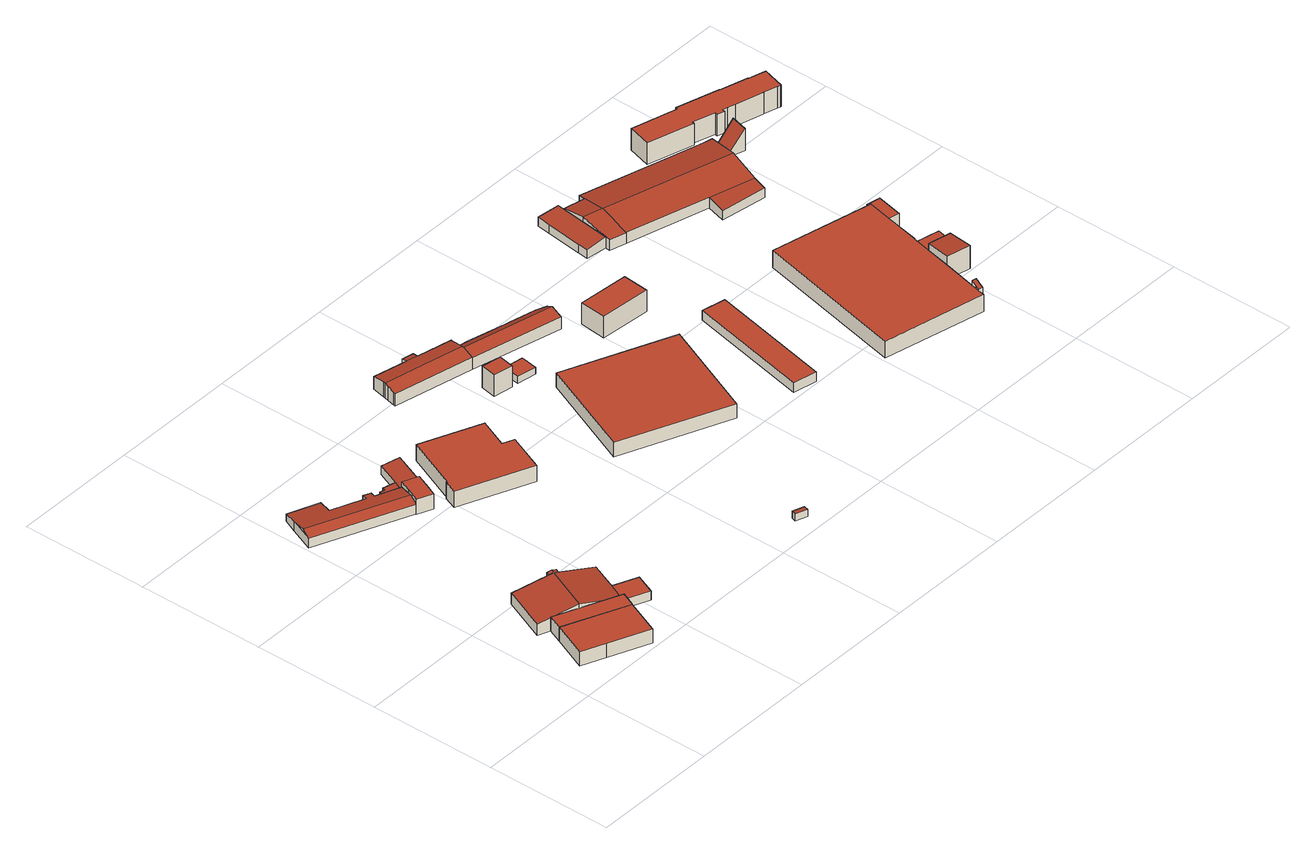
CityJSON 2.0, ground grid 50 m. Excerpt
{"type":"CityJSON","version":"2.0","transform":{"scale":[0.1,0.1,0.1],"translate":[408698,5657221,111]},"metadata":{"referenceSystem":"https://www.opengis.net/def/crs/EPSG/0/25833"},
"CityObjects":{
"building1":{"type":"Building","attributes":{"Dachtyp_tdc":"tdcPolyFlatRoof","Gemeindeschluessel":14612000,"Dachneigung":0,"QualitaetDacherkennung":86,"Geometrietyp2DReferenz":"3000","measuredHeight":5.8,"function":"31001_2000","roofType":"1000"},"geometry":[{"type":"Solid","lod":"2","boundaries":[[[[0,1,2,3]],[[1,4,5,2]],[[4,6,7,5]],[[6,8,9,7]],[[8,0,3,9]],[[8,6,4,1,0]],[[3,2,5,7,9]]]],"semantics":{"surfaces":[{"type":"WallSurface"},{"type":"RoofSurface"},{"type":"GroundSurface"}],"values":[[0,0,0,0,0,1,2]]}}]},
"building2":{"type":"Building","attributes":{"Dachtyp_tdc":"tdcPolyFlatRoof","Gemeindeschluessel":14612000,"Dachneigung":0,"QualitaetDacherkennung":78,"Geometrietyp2DReferenz":"3000","measuredHeight":5.86,"function":"31001_2000","roofType":"1000"},"geometry":[{"type":"Solid","lod":"2","boundaries":[[[[10,11,12,13]],[[11,14,15,12]],[[14,16,17,15]],[[16,18,19,17]],[[18,4,20,19]],[[4,1,21,20]],[[1,10,13,21]],[[1,4,18,16,14,11,10]],[[13,12,15,17,19,20,21]]]],"semantics":{"surfaces":[{"type":"WallSurface"},{"type":"RoofSurface"},{"type":"GroundSurface"}],"values":[[0,0,0,0,0,0,0,1,2]]}}]},
"building3":{"type":"Building","attributes":{"Gemeindeschluessel":14612000,"Geometrietyp2DReferenz":"3000","function":"31001_2000","roofType":"9999"},"children":["building3-1","building3-2","building3-3"]},
"building3-1":{"type":"BuildingPart","attributes":{"Dachtyp_tdc":"tdcGableRoof","Dachneigung":16.17,"QualitaetDacherkennung":55,"Geometrietyp2DReferenz":"3000","measuredHeight":7.7,"roofType":"3100"},"parents":["building3"],"geometry":[{"type":"MultiSurface","lod":"2","boundaries":[[[22,23,24,25]],[[23,26,27,24]],[[26,28,29,27]],[[28,30,31,29]],[[22,25,32,33]],[[22,33,34,35,23]],[[28,26,35,34,30]],[[34,33,36,37,38,30]],[[23,35,26]],[[25,24,27,29,31,39,32]]],"semantics":{"surfaces":[{"type":"WallSurface"},{"type":"RoofSurface"},{"type":"GroundSurface"}],"values":[0,0,0,0,0,1,1,0,0,2]}}]},
"building3-2":{"type":"BuildingPart","attributes":{"Dachtyp_tdc":"tdcGableRoof","Dachneigung":10.84,"QualitaetDacherkennung":75,"Geometrietyp2DReferenz":"3000","measuredHeight":7.5,"roofType":"3100"},"parents":["building3"],"geometry":[{"type":"MultiSurface","lod":"2","boundaries":[[[40,41,42,43,44]],[[45,46,47,48,49]],[[46,50,12,47]],[[50,51,52,12]],[[51,53,54,52]],[[53,22,25,54]],[[22,33,32,25]],[[30,28,29,31]],[[28,40,44,29]],[[55,36,33,22,53,51,50,46]],[[46,45,41,40,28,30,38,55]],[[44,43,48,47,12,52,54,25,32,39,31,29]]],"semantics":{"surfaces":[{"type":"WallSurface"},{"type":"RoofSurface"},{"type":"GroundSurface"}],"values":[0,0,0,0,0,0,0,0,0,1,1,2]}}]},
"building3-3":{"type":"BuildingPart","attributes":{"Dachtyp_tdc":"tdcPolyFlatRoof","Dachneigung":0,"QualitaetDacherkennung":88,"Geometrietyp2DReferenz":"3000","measuredHeight":3.55,"roofType":"1000"},"parents":["building3"],"geometry":[{"type":"MultiSurface","lod":"2","boundaries":[[[56,57,58,59]],[[57,60,17,58]],[[60,61,15,17]],[[61,49,48,15]],[[42,56,59,43]],[[42,49,61,60,57,56]],[[59,58,17,15,48,43]]],"semantics":{"surfaces":[{"type":"WallSurface"},{"type":"RoofSurface"},{"type":"GroundSurface"}],"values":[0,0,0,0,0,1,2]}}]},
"building4":{"type":"Building","attributes":{"Dachtyp_tdc":"tdcFreeFormRoof","Gemeindeschluessel":14612000,"Dachneigung":10.08,"QualitaetDacherkennung":59,"Geometrietyp2DReferenz":"3000","measuredHeight":5.3,"function":"31001_2000","roofType":"5000"},"geometry":[{"type":"Solid","lod":"2","boundaries":[[[[62,63,64,65]],[[63,66,67,64]],[[66,68,69,67]],[[68,70,71,69]],[[70,72,73,71]],[[72,74,75,73]],[[74,76,77,75]],[[76,78,79,77]],[[78,80,81,79]],[[80,82,83,81]],[[82,84,85,83]],[[84,86,87,85]],[[86,88,89,87]],[[88,62,65,89]],[[80,90,91,82]],[[62,88,86,84,91,90,78,76,74,72,70,68,66,63]],[[84,82,91]],[[80,78,90]],[[65,64,67,69,71,73,75,77,79,81,83,85,87,89]]]],"semantics":{"surfaces":[{"type":"WallSurface"},{"type":"RoofSurface"},{"type":"GroundSurface"}],"values":[[0,0,0,0,0,0,0,0,0,0,0,0,0,0,1,1,0,0,2]]}}]},
"building5":{"type":"Building","attributes":{"Gemeindeschluessel":14612000,"Geometrietyp2DReferenz":"3000","function":"31001_2000","roofType":"9999"},"children":["building5-1","building5-2","building5-3"]},
"building5-1":{"type":"BuildingPart","attributes":{"Dachtyp_tdc":"tdcPolyFlatRoof","Dachneigung":8.89,"QualitaetDacherkennung":63,"Geometrietyp2DReferenz":"3000","measuredHeight":3.62,"roofType":"2100"},"parents":["building5"],"geometry":[{"type":"MultiSurface","lod":"2","boundaries":[[[92,93,73,75]],[[93,94,95,73]],[[94,96,97,95]],[[96,98,99,97]],[[98,100,101,99]],[[102,92,75,103]],[[102,100,98,96,94,93,92]],[[75,73,95,97,99,101,103]]],"semantics":{"surfaces":[{"type":"WallSurface"},{"type":"RoofSurface"},{"type":"GroundSurface"}],"values":[0,0,0,0,0,0,1,2]}}]},
"building5-2":{"type":"BuildingPart","attributes":{"Dachtyp_tdc":"tdcPolyFlatRoof","Dachneigung":0,"QualitaetDacherkennung":74,"Geometrietyp2DReferenz":"3000","measuredHeight":6.37,"roofType":"1000"},"parents":["building5"],"geometry":[{"type":"MultiSurface","lod":"2","boundaries":[[[104,105,106]],[[104,107,108,105]],[[107,109,110,108]],[[109,111,112,110]],[[111,113,81,112]],[[113,114,79,81]],[[114,115,116,77,79]],[[115,114,113,111,109,107,104]],[[105,108,110,112,81,79,77]]],"semantics":{"surfaces":[{"type":"WallSurface"},{"type":"RoofSurface"},{"type":"GroundSurface"}],"values":[0,0,0,0,0,0,0,1,2]}}]},
"building5-3":{"type":"BuildingPart","attributes":{"Dachtyp_tdc":"tdcPolyFlatRoof","Dachneigung":8.73,"QualitaetDacherkennung":88,"Geometrietyp2DReferenz":"3000","measuredHeight":4.71,"roofType":"2100"},"parents":["building5"],"geometry":[{"type":"MultiSurface","lod":"2","boundaries":[[[116,102,103,77]],[[117,118,101,100]],[[117,119,120,118]],[[119,106,105,120]],[[106,119,117,100,102,116]],[[77,103,101,118,120,105]]],"semantics":{"surfaces":[{"type":"WallSurface"},{"type":"RoofSurface"},{"type":"GroundSurface"}],"values":[0,0,0,0,1,2]}}]},
"building6":{"type":"Building","attributes":{"Dachtyp_tdc":"tdcPolyFlatRoof","Gemeindeschluessel":14612000,"Dachneigung":0,"QualitaetDacherkennung":77,"Geometrietyp2DReferenz":"3000","measuredHeight":6.84,"function":"31001_2000","roofType":"1000"},"geometry":[{"type":"Solid","lod":"2","boundaries":[[[[121,122,123,124]],[[122,125,126,123]],[[125,127,128,126]],[[127,129,130,128]],[[129,131,132,130]],[[131,133,134,132]],[[133,135,136,134]],[[135,121,124,136]],[[135,133,131,129,127,125,122,121]],[[124,123,126,128,130,132,134,136]]]],"semantics":{"surfaces":[{"type":"WallSurface"},{"type":"RoofSurface"},{"type":"GroundSurface"}],"values":[[0,0,0,0,0,0,0,0,1,2]]}}]},
"building7":{"type":"Building","attributes":{"Dachtyp_tdc":"tdcPolyFlatRoof","Gemeindeschluessel":14612000,"Dachneigung":6.21,"QualitaetDacherkennung":46,"Geometrietyp2DReferenz":"3000","measuredHeight":3.02,"function":"31001_2000","roofType":"2100"},"geometry":[{"type":"Solid","lod":"2","boundaries":[[[[137,138,139,140]],[[138,141,142,139]],[[141,143,144,142]],[[143,137,140,144]],[[143,141,138,137]],[[140,139,142,144]]]],"semantics":{"surfaces":[{"type":"WallSurface"},{"type":"RoofSurface"},{"type":"GroundSurface"}],"values":[[0,0,0,0,1,2]]}}]},
"building8":{"type":"Building","attributes":{"Gemeindeschluessel":14612000,"Dachneigung":90,"Dachorientierung":0,"MittlereTraufHoehe":120.86,"QualitaetDacherkennung":41,"ObjektHoehe":9,"BodenHoehe":111.86,"Geometrietyp2DReferenz":"3000","AbsoluteHoehe":120.86,"Dachflaeche":47.61,"measuredHeight":9,"function":"31001_2000","roofType":"1000","storeysAboveGround":3},"geometry":[{"type":"MultiSurface","lod":"2","boundaries":[[[145,146,147,148]],[[146,149,150,147]],[[149,151,152,150]],[[151,145,148,152]],[[151,149,146,145]],[[148,147,150,152]]],"semantics":{"surfaces":[{"type":"WallSurface"},{"type":"RoofSurface"},{"type":"GroundSurface"}],"values":[0,0,0,0,1,2]}}]},
"building9":{"type":"Building","attributes":{"Dachtyp_tdc":"tdcPolyFlatRoof","Gemeindeschluessel":14612000,"Dachneigung":0,"QualitaetDacherkennung":66,"Geometrietyp2DReferenz":"3000","measuredHeight":2.9,"function":"31001_2000","roofType":"1000"},"geometry":[{"type":"Solid","lod":"2","boundaries":[[[[153,154,155,156]],[[154,157,158,155]],[[157,159,160,158]],[[159,153,156,160]],[[159,157,154,153]],[[156,155,158,160]]]],"semantics":{"surfaces":[{"type":"WallSurface"},{"type":"RoofSurface"},{"type":"GroundSurface"}],"values":[[0,0,0,0,1,2]]}}]},
"building10":{"type":"Building","attributes":{"Gemeindeschluessel":14612000,"Geometrietyp2DReferenz":"3000","function":"31001_2000","roofType":"9999"},"children":["building10-1","building10-2","building10-3"]},
"building10-1":{"type":"BuildingPart","attributes":{"Dachtyp_tdc":"tdcGableRoof","Dachneigung":11.27,"QualitaetDacherkennung":91,"Geometrietyp2DReferenz":"3000","measuredHeight":6.45,"roofType":"3100"},"parents":["building10"],"geometry":[{"type":"MultiSurface","lod":"2","boundaries":[[[161,162,163,164]],[[162,165,166,163]],[[165,167,168,166]],[[167,169,170,168]],[[169,171,172,170]],[[171,173,174,172]],[[175,176,177,178]],[[176,179,180,177]],[[179,181,182,180]],[[181,183,182]],[[184,185,186]],[[184,161,164,185]],[[187,181,179,176,175,173,171,169,167]],[[167,165,162,161,184,188,187]],[[164,163,166,168,170,172,174,178,177,180,182,189,190,185]]],"semantics":{"surfaces":[{"type":"WallSurface"},{"type":"RoofSurface"},{"type":"GroundSurface"}],"values":[0,0,0,0,0,0,0,0,0,0,0,0,1,1,2]}}]},
"building10-2":{"type":"BuildingPart","attributes":{"Dachtyp_tdc":"tdcFreeFormRoof","Dachneigung":29.23,"QualitaetDacherkennung":44,"Geometrietyp2DReferenz":"3000","measuredHeight":6.29,"roofType":"5000"},"parents":["building10"],"geometry":[{"type":"MultiSurface","lod":"2","boundaries":[[[191,192,193,194]],[[192,195,196,193]],[[195,197,198,196]],[[197,199,200,198]],[[199,201,202,200]],[[201,203,204,202]],[[203,186,185,204]],[[183,205,206,182]],[[205,191,194,206]],[[188,186,203,201]],[[201,199,197,195,192,191,205,183,207,188]],[[194,193,196,198,200,202,204,185,190,189,182,206]]],"semantics":{"surfaces":[{"type":"WallSurface"},{"type":"RoofSurface"},{"type":"GroundSurface"}],"values":[0,0,0,0,0,0,0,0,0,1,1,2]}}]},
"building10-3":{"type":"BuildingPart","attributes":{"Dachtyp_tdc":"tdcPolyFlatRoof","Dachneigung":12.67,"QualitaetDacherkennung":75,"Geometrietyp2DReferenz":"3000","measuredHeight":5.2,"roofType":"2100"},"parents":["building10"],"geometry":[{"type":"MultiSurface","lod":"2","boundaries":[[[173,208,209,174]],[[208,210,211,209]],[[210,175,178,211]],[[175,210,208,173]],[[174,209,211,178]]],"semantics":{"surfaces":[{"type":"WallSurface"},{"type":"RoofSurface"},{"type":"GroundSurface"}],"values":[0,0,0,1,2]}}]},
"building11":{"type":"Building","attributes":{"Dachtyp_tdc":"tdcPolyFlatRoof","Gemeindeschluessel":14612000,"Dachneigung":0,"QualitaetDacherkennung":2,"Geometrietyp2DReferenz":"3000","measuredHeight":6.03,"function":"31001_2000","roofType":"1000"},"geometry":[{"type":"Solid","lod":"2","boundaries":[[[[212,213,214,215]],[[213,216,217,214]],[[216,218,219,217]],[[218,212,215,219]],[[218,216,213,212]],[[215,214,217,219]]]],"semantics":{"surfaces":[{"type":"WallSurface"},{"type":"RoofSurface"},{"type":"GroundSurface"}],"values":[[0,0,0,0,1,2]]}}]},
"building12":{"type":"Building","attributes":{"Gemeindeschluessel":14612000,"Dachneigung":90,"Dachorientierung":0,"MittlereTraufHoehe":121.01,"QualitaetDacherkennung":23,"ObjektHoehe":9,"BodenHoehe":112.01,"Geometrietyp2DReferenz":"3000","AbsoluteHoehe":121.01,"Dachflaeche":209.08,"measuredHeight":9,"function":"31001_2000","roofType":"1000","storeysAboveGround":3},"geometry":[{"type":"MultiSurface","lod":"2","boundaries":[[[220,221,222,223]],[[221,224,225,222]],[[224,226,227,225]],[[226,220,223,227]],[[226,224,221,220]],[[223,222,225,227]]],"semantics":{"surfaces":[{"type":"WallSurface"},{"type":"RoofSurface"},{"type":"GroundSurface"}],"values":[0,0,0,0,1,2]}}]},
"building13":{"type":"Building","attributes":{"Gemeindeschluessel":14612000,"Dachneigung":90,"Dachorientierung":0,"MittlereTraufHoehe":116.93,"QualitaetDacherkennung":67,"ObjektHoehe":4.13,"BodenHoehe":112.8,"Geometrietyp2DReferenz":"3000","AbsoluteHoehe":116.93,"Dachflaeche":468.38,"measuredHeight":4.13,"function":"31001_2000","roofType":"1000","storeysAboveGround":1},"geometry":[{"type":"MultiSurface","lod":"2","boundaries":[[[228,229,230,231]],[[229,232,233,230]],[[232,234,235,233]],[[234,228,231,235]],[[234,232,229,228]],[[231,230,233,235]]],"semantics":{"surfaces":[{"type":"WallSurface"},{"type":"RoofSurface"},{"type":"GroundSurface"}],"values":[0,0,0,0,1,2]}}]},
"building14":{"type":"Building","attributes":{"Dachtyp_tdc":"tdcPolyFlatRoof","Gemeindeschluessel":14612000,"Dachneigung":6.87,"QualitaetDacherkennung":61,"Geometrietyp2DReferenz":"3000","measuredHeight":4.58,"function":"31001_2000","roofType":"2100"},"geometry":[{"type":"Solid","lod":"2","boundaries":[[[[236,237,238,239]],[[237,240,241,238]],[[240,242,243,241]],[[242,244,245,243]],[[244,246,247,245]],[[246,248,249,247]],[[248,250,251,249]],[[250,236,239,251]],[[250,248,246,244,242,240,237,236]],[[239,238,241,243,245,247,249,251]]]],"semantics":{"surfaces":[{"type":"WallSurface"},{"type":"RoofSurface"},{"type":"GroundSurface"}],"values":[[0,0,0,0,0,0,0,0,1,2]]}}]},
"building15":{"type":"Building","attributes":{"Gemeindeschluessel":14612000,"Geometrietyp2DReferenz":"3000","function":"31001_2000","roofType":"9999"},"children":["building15-1","building15-2","building15-3","building15-4"]},
"building15-1":{"type":"BuildingPart","attributes":{"Dachtyp_tdc":"tdcPolyFlatRoof","Dachneigung":0,"QualitaetDacherkennung":11,"Geometrietyp2DReferenz":"3000","measuredHeight":6.98,"roofType":"1000"},"parents":["building15"],"geometry":[{"type":"MultiSurface","lod":"2","boundaries":[[[252,253,254,255,256,257,258,259,260,261,262,263,264]],[[265,266,267,268,269,270,271,272,273,274,275,276,277]],[[264,263,266,265,278]],[[263,262,267,266]],[[262,261,268,267]],[[260,259,270,269]],[[259,258,271,270]],[[258,257,272,271]],[[257,256,279,273,272]],[[254,253,280,276,275,281]]],"semantics":{"surfaces":[{"type":"RoofSurface"},{"type":"GroundSurface"},{"type":"WallSurface"}],"values":[0,1,2,2,2,2,2,2,2,2]}}]},
"building15-2":{"type":"BuildingPart","attributes":{"Dachtyp_tdc":"tdcPolyFlatRoof","Dachneigung":23.76,"QualitaetDacherkennung":53,"Geometrietyp2DReferenz":"3000","measuredHeight":9.17,"roofType":"2100"},"parents":["building15"],"geometry":[{"type":"MultiSurface","lod":"2","boundaries":[[[282,283,284,285]],[[283,286,269,284]],[[286,260,269]],[[287,268,261]],[[287,282,285,268]],[[287,286,283,282]],[[285,284,269,268]]],"semantics":{"surfaces":[{"type":"WallSurface"},{"type":"RoofSurface"},{"type":"GroundSurface"}],"values":[0,0,0,0,0,1,2]}}]},
"building15-3":{"type":"BuildingPart","attributes":{"Dachtyp_tdc":"tdcPolyFlatRoof","Dachneigung":0,"QualitaetDacherkennung":80,"Geometrietyp2DReferenz":"3000","measuredHeight":5.52,"roofType":"1000"},"parents":["building15"],"geometry":[{"type":"MultiSurface","lod":"2","boundaries":[[[280,288,289,276]],[[288,290,291,289]],[[290,292,293,291]],[[292,294,266,293]],[[294,278,265,266]],[[278,294,292,290,288,280,295]],[[277,276,289,291,293,266,265]]],"semantics":{"surfaces":[{"type":"WallSurface"},{"type":"RoofSurface"},{"type":"GroundSurface"}],"values":[0,0,0,0,0,1,2]}}]},
"building15-4":{"type":"BuildingPart","attributes":{"Dachtyp_tdc":"tdcPolyFlatRoof","Dachneigung":0,"QualitaetDacherkennung":75,"Geometrietyp2DReferenz":"3000","measuredHeight":5.54,"roofType":"1000"},"parents":["building15"],"geometry":[{"type":"MultiSurface","lod":"2","boundaries":[[[296,297,298,299]],[[297,281,275,298]],[[279,300,301,273]],[[300,296,299,301]],[[300,279,302,281,297,296]],[[299,298,275,274,273,301]]],"semantics":{"surfaces":[{"type":"WallSurface"},{"type":"RoofSurface"},{"type":"GroundSurface"}],"values":[0,0,0,0,1,2]}}]},
"building16":{"type":"Building","attributes":{"Gemeindeschluessel":14612000,"Geometrietyp2DReferenz":"3000","function":"31001_2000","roofType":"9999"},"children":["building16-1","building16-2","building16-3"]},
"building16-1":{"type":"BuildingPart","attributes":{"Dachtyp_tdc":"tdcGableRoof","Dachneigung":10.2,"QualitaetDacherkennung":88,"Geometrietyp2DReferenz":"3000","measuredHeight":6.69,"roofType":"3100"},"parents":["building16"],"geometry":[{"type":"MultiSurface","lod":"2","boundaries":[[[303,304,251,239]],[[304,305,306,251]],[[305,307,249,306]],[[307,308,309,310,249]],[[311,312,313,314]],[[312,303,239,313]],[[315,308,307,305]],[[305,304,303,312,311,316,317,315]],[[239,251,306,249,310,318,314,313]]],"semantics":{"surfaces":[{"type":"WallSurface"},{"type":"RoofSurface"},{"type":"GroundSurface"}],"values":[0,0,0,0,0,0,1,1,2]}}]},
"building16-2":{"type":"BuildingPart","attributes":{"Dachtyp_tdc":"tdcGableRoof","Dachneigung":10.02,"QualitaetDacherkennung":95,"Geometrietyp2DReferenz":"3000","measuredHeight":6.69,"roofType":"3100"},"parents":["building16"],"geometry":[{"type":"MultiSurface","lod":"2","boundaries":[[[319,320,311,314,321,322]],[[309,323,324,310]],[[323,325,326,324]],[[325,327,328,326]],[[327,329,330,331,328]],[[308,315,317,332,333,327,325,323]],[[320,319,329,333,332]],[[309,308,323]],[[327,333,329]],[[331,321,314,318,310,324,326,328]]],"semantics":{"surfaces":[{"type":"WallSurface"},{"type":"RoofSurface"},{"type":"GroundSurface"}],"values":[0,0,0,0,0,1,1,0,0,2]}}]},
"building16-3":{"type":"BuildingPart","attributes":{"Dachtyp_tdc":"tdcPolyFlatRoof","Dachneigung":5.41,"QualitaetDacherkennung":87,"Geometrietyp2DReferenz":"3000","measuredHeight":4.43,"roofType":"2100"},"parents":["building16"],"geometry":[{"type":"MultiSurface","lod":"2","boundaries":[[[330,334,335,331]],[[334,336,337,335]],[[336,322,321,337]],[[322,336,334,330]],[[331,335,337,321]]],"semantics":{"surfaces":[{"type":"WallSurface"},{"type":"RoofSurface"},{"type":"GroundSurface"}],"values":[0,0,0,1,2]}}]},
"building17":{"type":"Building","attributes":{"Dachtyp_tdc":"tdcPolyFlatRoof","Gemeindeschluessel":14612000,"Dachneigung":4.44,"QualitaetDacherkennung":15,"Geometrietyp2DReferenz":"3000","measuredHeight":9.85,"function":"31001_2000","roofType":"2100"},"geometry":[{"type":"Solid","lod":"2","boundaries":[[[[338,339,340,341]],[[339,342,343,340]],[[342,344,345,343]],[[344,338,341,345]],[[344,342,339,338]],[[341,340,343,345]]]],"semantics":{"surfaces":[{"type":"WallSurface"},{"type":"RoofSurface"},{"type":"GroundSurface"}],"values":[[0,0,0,0,1,2]]}}]},
"building18":{"type":"Building","attributes":{"Dachtyp_tdc":"tdcPolyFlatRoof","Gemeindeschluessel":14612000,"Dachneigung":51.29,"QualitaetDacherkennung":56,"Geometrietyp2DReferenz":"3000","measuredHeight":9.02,"function":"31001_2000","roofType":"2100"},"geometry":[{"type":"Solid","lod":"2","boundaries":[[[[346,347,348,349]],[[347,350,351,348]],[[350,352,353,351]],[[352,346,349,353]],[[352,350,347,346]],[[349,348,351,353]]]],"semantics":{"surfaces":[{"type":"WallSurface"},{"type":"RoofSurface"},{"type":"GroundSurface"}],"values":[[0,0,0,0,1,2]]}}]},
"building19":{"type":"Building","attributes":{"Gemeindeschluessel":14612000,"Dachneigung":90,"Dachorientierung":0,"MittlereTraufHoehe":120.6,"QualitaetDacherkennung":44,"ObjektHoehe":9,"BodenHoehe":111.6,"Geometrietyp2DReferenz":"3000","AbsoluteHoehe":120.6,"Dachflaeche":518.99,"measuredHeight":9,"function":"31001_2000","roofType":"1000","storeysAboveGround":3},"geometry":[{"type":"MultiSurface","lod":"2","boundaries":[[[354,355,356,357]],[[355,358,359,356]],[[358,360,361,359]],[[360,362,363,361]],[[362,364,365,363]],[[364,366,367,365]],[[366,368,369,367]],[[368,370,371,369]],[[370,372,373,371]],[[372,374,375,373]],[[374,376,377,375]],[[376,378,379,377]],[[378,380,381,379]],[[380,382,383,381]],[[382,384,385,383]],[[384,386,387,385]],[[386,388,389,387]],[[388,390,391,389]],[[390,392,393,391]],[[392,394,395,393]],[[394,396,397,395]],[[396,354,357,397]],[[396,394,392,390,388,386,384,382,380,378,376,374,372,370,368,366,364,362,360,358,355,354]],[[357,356,359,361,363,365,367,369,371,373,375,377,379,381,383,385,387,389,391,393,395,397]]],"semantics":{"surfaces":[{"type":"WallSurface"},{"type":"RoofSurface"},{"type":"GroundSurface"}],"values":[0,0,0,0,0,0,0,0,0,0,0,0,0,0,0,0,0,0,0,0,0,0,1,2]}}]}
},
"vertices":[
[86,107,82],[145,245,82],[145,245,24],[86,107,24],[393,140,82],[393,140,24],[335,2,82],[335,2,24],[178,68,82],[178,68,24],
[145,246,82],[169,302,82],[169,302,23],[145,246,23],[418,196,82],[418,196,23],[417,195,82],[417,195,23],[394,140,82],[394,140,23],[393,140,23],[145,245,23],
[323,441,95],[329,454,95],[329,454,23],[323,441,23],[362,440,95],[362,440,23],[356,427,95],[356,427,23],[356,426,95],[356,426,23],[323,440,23],[323,440,95],[339,433,100],[345,447,100],[324,440,95],[339,433,95],[355,427,95],[339,433,23],
[483,372,68],[443,276,68],[443,276,59],[443,276,23],[483,372,23],[410,200,68],[266,260,98],[266,260,23],[410,200,23],[410,200,59],[169,302,78],[122,321,68],[122,321,23],[195,495,68],[195,495,23],[339,433,98],
[542,234,59],[509,156,59],[509,156,23],[542,234,23],[417,195,59],[418,196,59],
[162,1252,53],[289,1199,53],[289,1199,12],[162,1252,12],[298,1221,49],[298,1221,12],[326,1209,49],[326,1209,12],[317,1187,53],[317,1187,12],[348,1175,53],[348,1175,12],[365,1168,53],[365,1168,12],[411,1148,53],[411,1148,12],[392,1102,62],[392,1102,12],[372,1053,52],[372,1053,12],[4,1206,52],[4,1206,12],[43,1301,53],[43,1301,12],[66,1356,43],[66,1356,12],[185,1307,43],[185,1307,12],[387,1089,65],[18,1242,65],
[365,1168,41],[348,1175,38],[358,1199,38],[358,1199,12],[375,1192,41],[375,1192,12],[379,1203,41],[379,1203,12],[420,1185,48],[420,1185,12],[406,1150,48],[406,1150,12],
[471,1123,75],[471,1123,12],[471,1123,59],[452,1077,75],[452,1077,12],[430,1026,75],[430,1026,12],[370,1051,75],[370,1051,12],[372,1053,75],[392,1102,75],[411,1148,75],[411,1148,49],
[459,1278,48],[459,1278,12],[523,1251,59],[523,1251,12],
[475,976,84],[496,1027,84],[496,1027,16],[475,976,16],[498,1026,84],[498,1026,16],[586,1233,84],[586,1233,16],[820,1134,84],[820,1134,16],[772,1021,84],[772,1021,16],[817,1002,84],[817,1002,16],[756,857,84],[756,857,16],
[1189,67,51],[1182,47,53],[1182,47,23],[1189,67,23],[1137,63,53],[1137,63,23],[1144,82,51],[1144,82,23],
[1097,1250,99],[1021,1264,99],[1021,1264,9],[1097,1250,9],[1032,1324,99],[1032,1324,9],[1108,1311,99],[1108,1311,9],
[1209,1300,40],[1198,1234,40],[1198,1234,11],[1209,1300,11],[1122,1246,40],[1122,1246,11],[1132,1312,40],[1132,1312,11],
[769,1478,62],[771,1485,63],[771,1485,11],[769,1478,11],[777,1515,71],[777,1515,11],[781,1531,75],[781,1531,11],[782,1538,74],[782,1538,11],[794,1591,63],[794,1591,11],[927,1562,63],[927,1562,11],[971,1552,63],[1107,1522,63],[1107,1522,11],[971,1552,11],[1106,1516,64],[1106,1516,11],[1102,1500,67],[1102,1500,11],[1102,1500,48],[1082,1409,62],[1082,1409,11],[1082,1409,61],[1093,1461,75],[1092,1455,74],[1093,1461,11],[1092,1455,11],
[1153,1488,48],[1303,1452,49],[1303,1452,11],[1153,1488,11],[1321,1448,49],[1321,1448,11],[1424,1424,49],[1424,1424,11],[1455,1400,58],[1455,1400,11],[1449,1373,74],[1449,1373,11],[1438,1325,61],[1438,1325,11],[1125,1494,48],[1125,1494,11],[1093,1461,70],
[932,1586,57],[932,1586,11],[977,1576,57],[977,1576,11],
[1018,746,79],[1181,1131,79],[1181,1131,19],[1018,746,19],[1601,953,79],[1601,953,19],[1438,569,79],[1438,569,19],
[1491,1187,100],[1501,1291,100],[1501,1291,10],[1491,1187,10],[1700,1273,100],[1700,1273,10],[1691,1170,100],[1691,1170,10],
[1757,494,59],[1664,514,59],[1664,514,18],[1757,494,18],[1766,994,59],[1766,994,18],[1859,974,59],[1859,974,18],
[1872,1499,48],[1790,1510,38],[1790,1510,2],[1872,1499,2],[1795,1550,38],[1795,1550,2],[1812,1692,38],[1812,1692,2],[1819,1746,38],[1819,1746,2],[1901,1728,48],[1901,1728,2],[1897,1699,48],[1897,1699,2],[1877,1537,48],[1877,1537,2],
[2483,684,85],[2485,684,85],[2517,832,85],[2516,833,85],[2533,913,85],[2135,1001,85],[2003,405,85],[2403,317,85],[2408,342,85],[2416,377,85],[2446,511,85],[2467,607,85],[2466,607,85],[2466,607,15],[2467,607,15],[2446,511,15],[2416,377,15],[2408,342,15],[2403,317,15],[2003,405,15],[2135,1001,15],[2533,913,15],[2516,833,15],[2517,832,15],[2485,684,15],[2483,684,15],[2466,607,70],[2533,913,70],[2485,684,70],[2517,832,70],
[2432,374,107],[2424,338,91],[2424,338,15],[2432,374,15],[2408,342,91],[2416,377,107],
[2584,662,70],[2584,662,15],[2567,585,70],[2567,585,15],[2555,588,70],[2555,588,15],[2467,607,70],[2483,684,70],
[2592,923,70],[2570,821,70],[2570,821,15],[2592,923,15],[2538,935,70],[2538,935,15],[2516,833,70],
[1872,1499,50],[1877,1537,56],[1886,1607,69],[1886,1607,2],[1897,1699,52],[1981,1682,52],[1981,1682,47],[1981,1682,2],[1935,1463,46],[1870,1481,46],[1870,1481,2],[1935,1463,2],[1962,1589,69],[1936,1467,47],[1962,1588,69],[1962,1589,2],
[2255,1376,47],[1935,1463,47],[2255,1376,2],[2255,1376,46],[1987,1710,47],[1987,1710,2],[2465,1579,47],[2465,1579,2],[2501,1570,47],[2501,1570,2],[2432,1328,47],[2432,1328,46],[2432,1328,2],[1961,1588,69],[2467,1450,69],
[2416,1272,41],[2416,1272,2],[2235,1300,39],[2235,1300,2],
[2555,588,115],[2540,491,122],[2540,491,24],[2555,588,24],[2446,511,122],[2446,511,24],[2467,607,115],[2467,607,24],
[2564,1481,96],[2495,1501,6],[2495,1501,5],[2564,1481,5],[2513,1566,6],[2513,1566,5],[2582,1547,96],[2582,1547,5],
[2479,1636,96],[2477,1626,96],[2477,1626,6],[2479,1636,6],[2297,1678,96],[2297,1678,6],[2323,1769,96],[2323,1769,6],[2501,1721,96],[2501,1721,6],[2503,1729,96],[2503,1729,6],[2669,1681,96],[2669,1681,6],[2668,1680,96],[2668,1680,6],[2777,1648,96],[2777,1648,6],[2776,1647,96],[2776,1647,6],[2844,1627,96],[2844,1627,6],[2819,1540,96],[2819,1540,6],[2817,1541,96],[2817,1541,6],[2806,1543,96],[2806,1543,6],[2751,1560,96],[2751,1560,6],[2751,1558,96],[2751,1558,6],[2642,1588,96],[2642,1588,6],[2614,1597,96],[2614,1597,6],[2594,1602,96],[2594,1602,6],[2591,1591,96],[2591,1591,6],[2563,1600,96],[2563,1600,6],[2565,1610,96],[2565,1610,6]
]}
